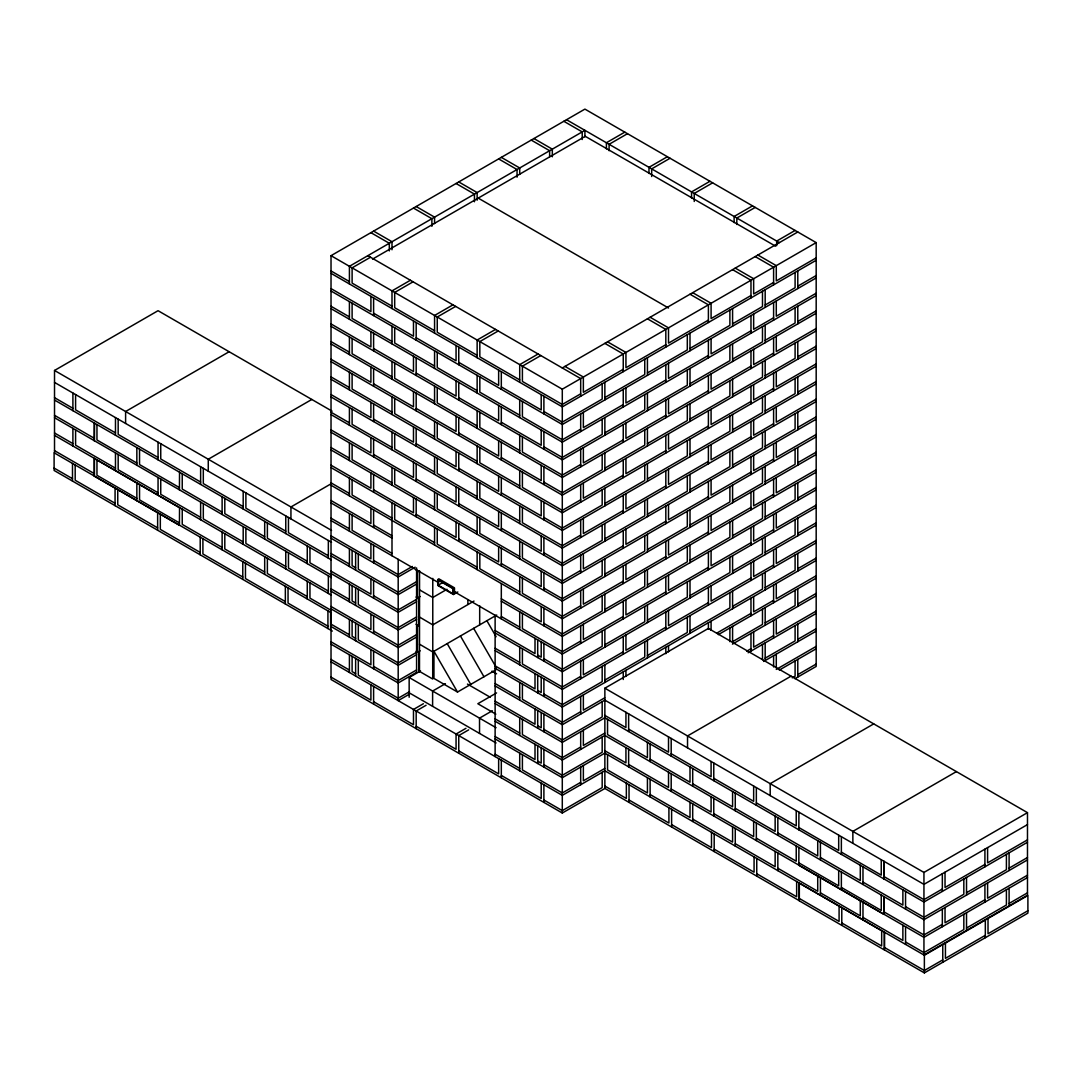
<?xml version="1.0" encoding="UTF-8"?>
<svg xmlns="http://www.w3.org/2000/svg" width="1082" height="1082" viewBox="0 0 1082 1082"><rect width="100%" height="100%" fill="white"/><g stroke="black" fill="none" stroke-linecap="round" stroke-linejoin="round"><path stroke-width="1.5" d="M54.519 453.033L54.519 370.463L158.053 310.696L332.12 411.187M799.327 883.047L799.327 900.711L604.919 788.467L562.288 813.015L331.024 679.496L331.024 255.677L584.916 109.106L816.18 242.611L816.18 666.431L794.945 678.685M370.504 257.232L352.11 267.849L352.11 283.119L391.995 306.152M372.6 259.085L585.267 136.318L775.578 246.196M229.141 351.731L125.607 411.512L125.607 423.441M624.801 132.126L606.407 142.743L606.407 148.856M627.492 133.681L609.098 144.298L609.098 150.723M410.389 280.265L391.995 290.882L391.995 308.546M413.081 281.807L394.687 292.438L394.687 307.707L434.572 330.727M667.378 156.714L648.984 167.331L648.984 173.431M670.056 158.256L651.675 168.873L651.675 176.515M452.966 304.84L434.572 315.457L434.572 333.121M455.644 306.395L437.25 317.012L437.25 332.282L477.135 355.315M311.805 399.461L208.271 459.241L208.271 471.17M709.954 181.289L691.56 191.906L691.56 198.02M712.632 182.844L694.238 193.462L694.238 201.482M495.529 329.415L477.135 340.032L477.135 357.696M498.22 330.97L479.826 341.587L479.826 356.857L519.712 379.89M752.517 205.864L734.123 216.481L734.123 222.594M755.209 207.419L736.815 218.037L736.815 224.461M538.106 354.003L519.712 364.62L519.712 382.271M540.797 355.545L522.403 366.162L522.403 381.446L562.288 404.465L580.682 393.848M331.768 483.397L290.936 506.971L290.936 518.9M795.094 230.452L776.7 241.07L776.7 245.641M562.288 367.961L797.786 231.994M331.024 255.677L562.288 389.195L816.18 242.611M623.246 369.273L583.36 392.293L583.36 377.023L564.966 366.406M665.822 344.698L625.937 367.718L625.937 352.448L607.543 341.831M708.399 320.11L668.514 343.143L668.514 327.873L650.12 317.242M750.976 295.535L711.09 318.568L711.09 303.285L692.696 292.667M773.603 282.47L753.654 293.979L753.654 278.71L735.26 268.093M816.18 257.895L776.281 280.914L776.281 265.645L757.9 255.027M816.18 260.275L562.288 406.859L331.024 273.34M604.865 397.554L644.75 374.521L644.75 359.251M647.428 372.965L687.313 349.946L687.313 334.676M690.005 348.39L729.89 325.357L729.89 310.088M732.582 323.816L762.485 306.544L762.485 291.274M765.177 304.989L795.094 287.717L795.094 272.448M797.786 286.162L816.18 275.545M816.18 277.939L562.288 424.509L331.024 291.004M580.682 429.162L562.288 439.792L522.403 416.759L522.403 401.49M623.246 404.587L583.36 427.62L583.36 412.35M665.822 380.012L625.937 403.031L625.937 387.762M708.399 355.437L668.514 378.457L668.514 363.187M750.976 330.849L711.09 353.882L711.09 338.612M773.603 317.783L753.654 329.307L753.654 314.023M816.18 293.208L776.281 316.242L776.281 300.958M816.18 295.589L562.288 442.173L331.024 308.654M604.865 432.868L644.75 409.835L644.75 394.565M647.428 408.293L687.313 385.26L687.313 369.99M690.005 383.704L729.89 360.685L729.89 345.415M732.582 359.129L762.485 341.858L762.485 326.588M765.177 340.303L795.094 323.031L795.094 307.761M797.786 321.489L816.18 310.872M816.18 313.253L562.288 459.836L331.024 326.318M580.682 464.489L562.288 475.106L522.403 452.073L522.403 436.803M623.246 439.914L583.36 462.934L583.36 447.664M665.822 415.326L625.937 438.359L625.937 423.089M708.399 390.751L668.514 413.784L668.514 398.501M750.976 366.176L711.09 389.195L711.09 373.926M773.603 353.111L753.654 364.62L753.654 349.351M816.18 328.522L776.281 351.555L776.281 336.286M816.18 330.916L562.288 477.487L331.024 343.981M412.35 566.454L398.19 574.623L373.601 560.422M415.177 567.198L398.19 577.004L331.024 538.227M604.865 468.181L644.75 445.162L644.75 429.879M647.428 443.606L687.313 420.573L687.313 405.304M690.005 419.032L729.89 395.998L729.89 380.729M732.582 394.443L762.485 377.172L762.485 361.902M765.177 375.63L795.094 358.358L795.094 343.089M797.786 356.803L816.18 346.186M816.18 348.566L562.288 495.15L331.024 361.631M416.584 581.656L398.19 592.273L358.304 569.254L358.304 553.97M416.584 584.05L398.19 594.667L331.024 555.891M580.682 499.803L562.288 510.42L522.403 487.4L522.403 472.117M623.246 475.228L583.36 498.247L583.36 482.978M665.822 450.653L625.937 473.673L625.937 458.403M708.399 426.065L668.514 449.098L668.514 433.828M750.976 401.49L711.09 424.523L711.09 409.239M773.603 388.424L753.654 399.934L753.654 384.665M816.18 363.85L776.281 386.869L776.281 371.599M816.18 366.23L562.288 512.814L331.024 379.295M455.928 592.125L453.047 593.788L453.047 588.689L438.156 580.087L438.156 585.2L442.497 582.698M420.141 596.493L417.503 598.021L417.503 570.931M416.584 599.32L398.19 609.937L373.601 595.736M416.584 601.7L398.19 612.317L331.024 573.541M446.988 589.298L432.773 597.507L419.546 589.866M604.865 503.509L644.75 480.476L644.75 465.206M647.428 478.92L687.313 455.901L687.313 440.617M690.005 454.345L729.89 431.312L729.89 416.043M732.582 429.77L762.485 412.499L762.485 397.229M765.177 410.944L795.094 393.672L795.094 378.402M797.786 392.117L816.18 381.5M816.18 383.894L562.288 530.464L331.024 396.959M453.453 594.505L453.453 588.446L437.75 579.37L437.75 585.443L453.453 594.505L457.835 591.976M416.584 616.97L398.19 627.601L358.304 604.567L358.304 589.298M416.584 619.364L398.19 629.981L331.024 591.205M580.682 535.117L562.288 545.747L522.403 522.714L522.403 507.444M623.246 510.542L583.36 533.575L583.36 518.305M665.822 485.967L625.937 508.986L625.937 493.717M708.399 461.392L668.514 484.411L668.514 469.142M750.976 436.803L711.09 459.836L711.09 444.567M773.603 423.738L753.654 435.262L753.654 419.978M816.18 399.163L776.281 422.196L776.281 406.913M816.18 401.544L562.288 548.128L331.024 414.609M473.997 601.065L432.773 624.869L419.546 617.065M416.584 634.634L398.19 645.251L373.601 631.049M416.584 637.028L398.19 647.645L331.024 608.868M604.865 538.822L644.75 515.789L644.75 500.52M647.428 514.248L687.313 491.214L687.313 475.945M690.005 489.659L729.89 466.64L729.89 451.356M732.582 465.084L762.485 447.813L762.485 432.543M765.177 446.257L795.094 428.986L795.094 413.716M797.786 427.444L816.18 416.827M816.18 419.207L562.288 565.791L331.024 432.273M416.584 652.297L398.19 662.914L358.304 639.881L358.304 624.612M420.141 650.809L417.503 652.338L417.503 625.247M416.584 654.678L398.19 665.295L331.024 626.519M419.491 644.182L432.773 651.946L496.733 615.022M580.682 570.444L562.288 581.061L522.403 558.028L522.403 542.758M623.246 545.855L583.36 568.889L583.36 553.619M665.822 521.281L625.937 544.314L625.937 529.044M708.399 496.706L668.514 519.725L668.514 504.455M750.976 472.131L711.09 495.15L711.09 479.881M773.603 459.066L753.654 470.575L753.654 455.306M816.18 434.477L776.281 457.51L776.281 442.24M816.18 436.871L562.288 583.441L331.024 449.936M416.584 669.947L398.19 680.578L373.601 666.377M409.158 697.268L409.158 677.508L420.533 670.948M604.865 574.136L644.75 551.117L644.75 535.833M647.428 549.561L687.313 526.528L687.313 511.259M690.005 524.986L729.89 501.953L729.89 486.684M732.582 500.398L762.485 483.127L762.485 467.857M765.177 481.585L795.094 464.313L795.094 449.03M797.786 462.758L816.18 452.141M816.18 454.521L562.288 601.105L331.024 467.586M409.51 691.696L398.19 698.228L358.304 675.209L358.304 659.925M409.51 694.089L398.19 700.622L398.19 559.34M445.405 683.675L432.611 691.06L432.611 706.33M580.682 605.758L562.288 616.375L522.403 593.355L522.403 578.072M623.246 581.183L583.36 604.202L583.36 588.933M665.822 556.594L625.937 579.627L625.937 564.358M708.399 532.019L668.514 555.052L668.514 539.783M750.976 507.444L711.09 530.464L711.09 515.194M773.603 494.379L753.654 505.889L753.654 490.619M816.18 469.804L776.281 492.824L776.281 477.554M816.18 472.185L562.288 618.769L331.024 485.25M423.387 703.733L413.486 709.454L413.486 724.724L373.601 701.691M426.078 705.275L416.178 710.996L416.178 728.659M457.51 692.034L433.95 651.229L433.95 678.428L457.51 692.034L495.867 669.88M604.865 609.464L644.75 586.43L644.75 571.161M647.428 584.875L687.313 561.856L687.313 546.572M690.005 560.3L729.89 537.267L729.89 521.997M732.582 535.725L762.485 518.454L762.485 503.171M765.177 516.898L795.094 499.627L795.094 484.357M797.786 498.072L816.18 487.455M816.18 489.848L562.288 636.419L501.318 601.227M580.682 641.071L562.288 651.702L522.403 628.669L522.403 613.399M623.246 616.497L583.36 639.53L583.36 624.26M665.822 591.922L625.937 614.941L625.937 599.671M708.399 567.333L668.514 590.366L668.514 575.097M750.976 542.758L711.09 565.791L711.09 550.522M773.603 529.693L753.654 541.203L753.654 525.933M816.18 505.118L776.281 528.138L776.281 512.868M816.18 507.499L562.288 654.083L454.494 591.84L454.494 587.851L438.778 578.775M496.584 692.899L477.825 703.733L495.84 714.134M604.865 644.777L644.75 621.744L644.75 606.475M647.428 620.202L687.313 597.169L687.313 581.9M690.005 595.614L729.89 572.594L729.89 557.311M732.582 571.039L762.485 553.768L762.485 538.498M765.177 552.212L795.094 534.941L795.094 519.671M797.786 533.399L816.18 522.782M492.324 710.752L479.529 718.137L479.529 733.42M816.18 525.162L562.288 671.746L495.123 632.97M465.963 728.308L456.063 734.029L456.063 749.299L416.178 726.265M468.655 729.863L458.754 735.584L458.754 753.234M580.682 676.399L562.288 687.016L522.403 663.983L522.403 648.713M623.246 651.81L583.36 674.843L583.36 659.574M665.822 627.235L625.937 650.268L625.937 634.999M708.399 602.66L668.514 625.68L668.514 610.41M750.976 578.072L711.09 601.105L711.09 585.835M773.603 565.02L753.654 576.53L753.654 561.26M816.18 540.432L776.281 563.465L776.281 548.195M816.18 542.826L562.288 689.396L495.123 650.62M604.865 680.091L644.75 657.072L644.75 641.788M647.428 655.516L687.313 632.483L687.313 617.213M690.005 630.941L729.89 607.908L729.89 592.638M732.582 606.353L762.485 589.081L762.485 573.812M765.177 587.54L795.094 570.268L795.094 554.985M797.786 568.713L816.18 558.096M816.18 560.476L562.288 707.06L495.123 668.284M604.865 688.206L708.399 628.426L1027.481 812.65L1027.481 895.22L923.947 955L923.947 872.43L604.865 688.206L604.865 788.44M580.682 711.713L562.288 722.33L522.403 699.31L522.403 684.027M604.73 697.822L583.36 710.157L583.36 694.887M716.784 633.132L750.976 613.399M773.603 600.334L753.654 611.844L753.654 596.574M816.18 575.759L776.281 598.779L776.281 583.509M604.865 700.135L562.288 724.724L495.123 685.947M718.326 634.634L816.18 578.14M732.582 641.68L762.485 624.409L762.485 609.125M765.177 622.853L795.094 605.582L795.094 590.312M797.786 604.027L816.18 593.409M604.865 717.799L562.288 742.374L495.123 703.598M732.446 644.128L816.18 595.803M580.682 747.026L562.288 757.657L522.403 734.624L522.403 719.354M604.73 733.15L583.36 745.484L583.36 730.201M746.702 651.188L750.976 648.713M773.603 635.648L753.654 647.158L753.654 631.888M816.18 611.073L776.281 634.093L776.281 618.823M604.865 735.462L562.288 760.037L495.123 721.261M748.135 652.744L816.18 613.453M765.177 658.167L795.094 640.896L795.094 625.626M797.786 639.354L816.18 628.723M604.865 753.113L562.288 777.701L495.123 738.925M763.635 661.454L816.18 631.117M580.682 782.354L562.288 792.971L522.403 769.938L522.403 754.668M604.73 768.463L583.36 780.798L583.36 765.529M776.281 669.42L816.18 646.387M779.27 670.083L816.18 648.781M791.064 676.155L687.53 735.936L687.53 747.865M792.24 677.859L795.094 676.223L795.094 660.94M797.786 674.668L816.18 664.05M873.729 723.885L770.195 783.666L770.195 795.595M956.393 771.615L852.859 831.382L852.859 843.324M923.947 872.43L1027.481 812.65M1027.481 824.592L923.947 884.359L604.567 699.973M942.341 889.012L923.947 899.642L884.062 876.609M984.918 864.437L945.032 887.47L945.032 872.2M1027.481 839.862L987.596 862.881L987.596 847.612M1027.481 842.242L923.947 902.023L604.5 717.596M966.524 892.718L1006.409 869.685L1006.409 854.415M1009.1 868.143L1027.481 857.512M1027.481 859.906L923.947 919.686L604.567 735.287M942.341 924.339L923.947 934.956L884.062 911.923M984.918 899.751L945.032 922.784L945.032 907.514M1027.481 875.176L987.596 898.209L987.596 882.939M1027.481 877.57L923.947 937.337L604.5 752.91M966.524 928.031L1006.409 905.012L1006.409 889.729M1009.1 903.456L1027.481 892.839M331.024 661.846L562.288 795.351L604.865 770.776L924.366 955.244L1027.9 895.463L1027.9 913.127L924.366 972.894L884.481 949.874L884.481 932.211M942.76 959.896L924.366 970.513L884.481 947.48M985.323 935.308L945.438 958.341L945.438 943.071M1027.9 910.733L988.015 933.766L988.015 918.496M566.522 119.723L779.392 242.611M563.83 121.279L582.224 131.896L582.224 139.524M755.209 256.583L773.603 267.2L773.603 284.85M533.926 138.537L552.32 149.167L552.32 156.795M531.235 140.092L549.629 150.709L549.629 156.822M732.582 269.648L750.976 280.265L750.976 297.915M501.318 157.363L519.712 167.981L519.712 174.405M498.64 158.919L517.034 169.536L517.034 177.178M690.005 294.223L708.399 304.84L708.399 322.504M458.754 181.938L477.135 192.569L477.135 200.197M456.063 183.494L474.457 194.111L474.457 201.752M478.217 198.114L668.527 308.005M647.428 318.798L665.822 329.415L665.822 347.079M416.178 206.527L434.572 217.144L434.572 223.568M413.486 208.069L431.88 218.699L431.88 226.327M604.865 343.373L623.246 354.003L623.246 371.653M373.601 231.102L391.995 241.719L391.995 249.753M370.91 232.657L389.304 243.274L389.304 250.916M367.812 255.677L580.682 378.578L580.682 396.242M331.024 270.96L349.418 281.577M331.024 288.61L370.91 311.643L370.91 296.373M373.601 313.198L413.486 336.218L413.486 320.948M416.178 337.773L456.063 360.806L456.063 345.523M458.754 362.348L498.64 385.381L498.64 370.112M501.318 386.937L541.203 409.956L541.203 394.687M543.894 411.512L562.288 422.129L602.174 399.096L602.174 383.826M331.024 306.274L349.418 316.891M391.995 341.466L352.11 318.446L352.11 303.176M434.572 366.054L394.687 343.021L394.687 327.751M477.135 390.629L437.25 367.596L437.25 352.326M519.712 415.204L479.826 392.184L479.826 376.901M331.024 323.937L370.91 346.957L370.91 331.687M373.601 348.512L413.486 371.545L413.486 356.262M416.178 373.087L456.063 396.12L456.063 380.85M458.754 397.676L498.64 420.695L498.64 405.425M501.318 422.25L541.203 445.27L541.203 430M543.894 446.825L562.288 457.443L602.174 434.423L602.174 419.14M331.024 341.587L349.418 352.205M391.995 376.793L352.11 353.76L352.11 338.49M434.572 401.368L394.687 378.335L394.687 363.065M477.135 425.943L437.25 402.923L437.25 387.64M519.712 450.531L479.826 427.498L479.826 412.228M331.024 359.251L370.91 382.284L370.91 367.001M373.601 383.826L413.486 406.859L413.486 391.589M416.178 408.414L456.063 431.434L456.063 416.164M458.754 432.989L498.64 456.009L498.64 440.739M501.318 457.564L541.203 480.597L541.203 465.328M543.894 482.139L562.288 492.77L602.174 469.737L602.174 454.467M331.024 376.915L349.418 387.532M391.995 412.107L352.11 389.074L352.11 373.804M434.572 436.682L394.687 413.662L394.687 398.392M477.135 461.27L437.25 438.237L437.25 422.967M519.712 485.845L479.826 462.812L479.826 447.542M331.024 394.565L370.91 417.598L370.91 402.328M373.601 419.153L413.486 442.173L413.486 426.903M416.178 443.728L456.063 466.748L456.063 451.478M458.754 468.303L498.64 491.336L498.64 476.066M501.318 492.878L541.203 515.911L541.203 500.641M543.894 517.466L562.288 528.084L602.174 505.051L602.174 489.781M331.024 412.228L349.418 422.846M391.995 447.421L352.11 424.401L352.11 409.131M434.572 472.009L394.687 448.976L394.687 433.706M477.135 496.584L437.25 473.551L437.25 458.281M519.712 521.159L479.826 498.139L479.826 482.856M331.024 429.892L370.91 452.912L370.91 437.642M373.601 454.467L413.486 477.5L413.486 462.217M416.178 479.042L456.063 502.075L456.063 486.805M458.754 503.617L498.64 526.65L498.64 511.38M501.318 528.205L541.203 551.225L541.203 535.955M543.894 552.78L562.288 563.397L602.174 540.378L602.174 525.095M331.024 447.542L349.418 458.159M391.995 482.748L352.11 459.715L352.11 444.445M434.572 507.323L394.687 484.29L394.687 469.02M477.135 531.898L437.25 508.878L437.25 493.595M519.712 556.486L479.826 533.453L479.826 518.183M331.024 465.206L370.91 488.239L370.91 472.956M373.601 489.781L413.486 512.814L413.486 497.544M416.178 514.369L456.063 537.389L456.063 522.119M458.754 538.944L498.64 561.964L498.64 546.694M501.318 563.519L541.203 586.552L541.203 571.282M543.894 588.094L562.288 598.725L602.174 575.692L602.174 560.422M331.024 482.87L349.418 493.487M391.995 518.062L352.11 495.029L352.11 479.759M434.572 542.637L394.687 519.617L394.687 504.334M477.135 567.225L437.25 544.192L437.25 528.922M519.712 591.8L479.826 568.767L479.826 553.497M331.024 500.52L370.91 523.553L370.91 508.283M373.601 525.108L391.995 535.725M501.318 598.833L541.203 621.866L541.203 606.596M543.894 623.421L562.288 634.038L602.174 611.005L602.174 595.736M331.024 502.914L391.995 538.106M331.024 518.183L349.418 528.8M391.995 553.375L352.11 530.356L352.11 515.073M501.318 616.497L519.712 627.114M331.024 520.564L438.778 582.779M416.015 569.93L418.95 571.621M438.156 585.2L453.047 593.788M54.519 370.463L331.538 530.41M331.024 535.847L370.91 558.867L370.91 543.597M495.123 630.576L535.008 653.609L535.008 638.339M537.7 655.151L541.203 657.18L541.203 641.91M543.894 658.735L562.288 669.352L602.174 646.333L602.174 631.049M54.519 382.406L331.538 542.339M416.015 597.048L418.95 598.738L418.95 625.937L416.015 624.246M331.024 553.497L349.418 564.114M355.626 567.698L352.11 565.67L352.11 550.4M495.123 648.24L519.712 662.441M54.519 397.676L72.9 408.293M115.476 432.868L75.591 409.848L75.591 394.565M158.053 457.456L118.168 434.423L118.168 419.153M200.63 482.031L160.745 458.998L160.745 443.728M243.193 506.606L203.308 483.586L203.308 468.303M285.77 531.194L245.885 508.161L245.885 492.892M328.346 555.769L288.461 532.736L288.461 517.466M604.567 715.243L625.937 727.577L625.937 712.308M628.628 729.133L668.514 752.166L668.514 736.883M671.192 753.708L711.09 776.741L711.09 761.471M713.768 778.296L753.654 801.316L753.654 786.046M756.345 802.871L796.23 825.904L796.23 810.621M798.8 827.514L838.685 850.547L838.685 835.277M841.363 852.102L881.248 875.122L881.248 859.852M54.519 400.056L331.322 559.867M331.024 571.161L370.91 594.18L370.91 578.911M495.123 665.89L535.008 688.923L535.008 673.653M537.7 690.478L541.203 692.507L541.203 677.237M543.894 694.049L562.288 704.68L602.174 681.646L602.174 666.377M54.519 415.326L94.404 438.359M222.121 512.097L182.236 489.064L182.236 473.794M264.684 536.672L224.799 513.652L224.799 498.383M307.261 561.26L267.376 538.227L267.376 522.958M331.322 575.137L309.952 562.802L309.952 547.533M650.12 759.199L690.005 782.232L690.005 766.962M692.696 783.787L732.582 806.807L732.582 791.537M735.26 808.362L775.145 831.382L775.145 816.112M777.836 832.937L817.722 855.97L817.722 840.7M820.413 857.512L860.298 880.545L860.298 865.275M862.976 882.101L902.875 905.12L902.875 889.85M905.553 906.675L923.947 917.293L963.832 894.273L963.832 878.99M136.846 463.015L96.961 439.982L96.961 424.712M179.423 487.59L139.537 464.557L139.537 449.287M54.519 417.72L331.39 577.572M491.945 671.138L496.584 673.816M331.024 588.824L349.418 599.442M355.626 603.012L352.11 600.983L352.11 585.714M495.123 683.553L519.712 697.755M54.519 432.989L72.9 443.606M115.476 468.195L75.591 445.162L75.591 429.892M158.053 492.77L118.168 469.737L118.168 454.467M200.63 517.345L160.745 494.325L160.745 479.042M243.193 541.933L203.308 518.9L203.308 503.63M285.77 566.508L245.885 543.475L245.885 528.205M328.346 591.083L288.461 568.064L288.461 552.78M604.567 750.57L625.937 762.905L625.937 747.635M628.628 764.447L668.514 787.48L668.514 772.21M671.192 789.035L711.09 812.055L711.09 796.785M713.768 813.61L753.654 836.643L753.654 821.36M756.345 838.185L796.23 861.218L796.23 845.948M798.8 862.841L838.685 885.86L838.685 870.591M841.363 887.416L881.248 910.449L881.248 895.179M54.519 435.383L331.322 595.195M179.423 507.634L94.283 458.47L94.283 476.134L179.423 525.297L179.544 507.566M416.015 651.364L418.95 653.055L418.95 672.26M467.438 684.081L490.187 697.214M331.024 606.475L370.91 629.508L370.91 614.238M495.123 701.217L535.008 724.237L535.008 708.967M537.7 725.792L541.203 727.821L541.203 712.551M543.894 729.376L562.288 739.993L602.174 716.96L602.174 701.691M54.519 450.653L94.404 473.673M222.121 547.411L182.236 524.391L182.236 509.122M264.684 571.999L224.799 548.966L224.799 533.697M307.261 596.574L267.376 573.541L267.376 558.271M331.322 610.464L309.952 598.13L309.952 582.846M650.12 794.526L690.005 817.546L690.005 802.276M692.696 819.101L732.582 842.121L732.582 826.851M735.26 843.676L775.145 866.709L775.145 851.439M777.836 868.251L817.722 891.284L817.722 876.014M820.413 892.839L860.298 915.859L860.298 900.589M862.976 917.414L902.875 940.447L902.875 925.178M905.553 941.989L923.947 952.62L963.832 929.587L963.832 914.317M136.846 498.329L96.961 475.296L96.961 460.026M179.423 522.904L139.537 499.884L139.537 484.601M331.39 612.885L54.1 452.803L54.1 470.454L332.309 631.077M331.024 624.138L349.418 634.755M355.626 638.339L352.11 636.311L352.11 621.027M495.123 718.867L519.712 733.069M54.1 468.073L72.494 478.69M115.071 503.265L75.185 480.246L75.185 464.962M157.634 527.854L117.749 504.821L117.749 489.551M200.211 552.429L160.325 529.396L160.325 514.126M242.787 577.004L202.902 553.984L202.902 538.701M285.35 601.592L245.465 578.559L245.465 563.289M327.927 626.167L288.042 603.134L288.042 587.864M604.987 786.127L626.356 798.462L626.356 783.179M629.034 800.004L668.919 823.037L668.919 807.767M671.611 824.592L711.496 847.612L711.496 832.342M714.188 849.167L754.073 872.2L754.073 856.917M756.751 873.742L796.65 896.775L796.65 881.505M799.206 898.398L839.091 921.418L839.091 906.148M841.782 922.973L881.668 946.006L881.668 930.723M409.158 677.508L496.083 727.699M331.024 641.788L370.91 664.821L370.91 649.552M495.123 736.531L535.008 759.564L535.008 744.281M537.7 761.106L541.203 763.135L541.203 747.865M543.894 764.69L562.288 775.307L602.174 752.288L602.174 737.004M331.024 644.182L398.19 682.958L416.584 672.341L416.584 567.915M409.158 692.791L496.083 742.969M331.024 659.452L349.418 670.069M355.626 673.653L352.11 671.624L352.11 656.355M495.123 754.195L519.712 768.396M331.024 677.116L370.91 700.135L370.91 684.865M458.754 750.854L498.64 773.873L498.64 758.604M501.318 775.429L541.203 798.462L541.203 783.179M543.894 800.004L562.288 810.634L602.174 787.601L602.174 772.332M486.859 620.676L496.111 636.716M473.632 628.317L496.354 667.662M460.405 635.946L483.965 676.764M447.177 643.587L470.738 684.392M1009.1 852.859L1009.1 870.523M1009.1 888.187L1009.1 905.837M985.323 920.038L985.323 937.702M984.918 849.167L984.918 866.831M984.918 884.481L984.918 902.145M966.524 877.448L966.524 895.098M966.524 912.762L966.524 930.425M942.76 944.627L942.76 962.277M942.341 873.742L942.341 891.406M942.341 909.069L942.341 926.719M924.366 955.244L924.366 972.894M905.553 891.406L905.553 909.069M905.553 926.719L905.553 944.383M884.062 861.34L884.062 878.99M884.062 896.653L884.062 914.317M883.94 861.407L883.94 879.071M883.94 896.721L883.94 914.385L798.8 865.221L798.922 847.49M862.976 866.831L862.976 884.481M862.976 902.145L862.976 919.808M841.782 907.703L841.782 925.367M841.363 836.832L841.363 854.482M841.363 872.146L841.363 889.81M820.413 842.242L820.413 859.906M820.413 877.57L820.413 895.22M798.922 812.176L798.8 829.908M797.786 270.892L797.786 288.556M797.786 306.22L797.786 323.87M797.786 341.533L797.786 359.197M797.786 376.847L797.786 394.511M797.786 412.161L797.786 429.825M797.786 447.488L797.786 465.138M797.786 482.802L797.786 500.466M797.786 518.116L797.786 535.779M797.786 553.443L797.786 571.093M797.786 588.757L797.786 606.42M797.786 624.071L797.786 641.734M797.786 659.398L797.786 677.048M777.836 817.667L777.836 835.331M777.836 852.981L777.836 870.645M776.281 654.15L776.281 667.892M773.603 302.514L773.603 320.177M773.603 337.827L773.603 355.491M773.603 373.155L773.603 390.805M773.603 408.469L773.603 426.132M773.603 443.782L773.603 461.446M773.603 479.11L773.603 496.76M773.603 514.423L773.603 532.087M773.603 549.737L773.603 567.401M773.603 585.064L773.603 602.715M773.603 620.378L773.603 638.042M773.603 655.692L773.603 666.931M765.177 289.719L765.177 307.383M765.177 325.033L765.177 342.696M765.177 360.36L765.177 378.01M765.177 395.674L765.177 413.324M765.177 430.988L765.177 448.651M765.177 466.301L765.177 483.965M765.177 501.629L765.177 519.279M765.177 536.942L765.177 554.606M765.177 572.256L765.177 589.92M765.177 607.584L765.177 625.234M765.177 642.897L765.177 660.561M762.485 644.453L762.485 659.722M756.751 858.472L756.751 876.136M756.345 787.601L756.345 805.251M756.345 822.915L756.345 840.579M750.976 315.579L750.976 333.242M750.976 350.893L750.976 368.556M750.976 386.22L750.976 403.87M750.976 421.534L750.976 439.197M750.976 456.847L750.976 474.511M750.976 492.175L750.976 509.825M750.976 527.489L750.976 545.152M750.976 562.802L750.976 580.466M750.976 598.13L750.976 615.78M750.976 633.443L750.976 651.107M735.26 793.092L735.26 810.743M735.26 828.406L735.26 846.07M732.582 308.546L732.582 326.196M732.582 343.86L732.582 361.51M732.582 379.173L732.582 396.837M732.582 414.487L732.582 432.151M732.582 449.814L732.582 467.465M732.582 485.128L732.582 502.792M732.582 520.442L732.582 538.106M732.582 555.769L732.582 573.419M732.582 591.083L732.582 608.747M732.582 626.397L732.582 642.451M729.89 627.952L729.89 641.694M714.188 833.897L714.188 851.548M713.768 763.013L713.768 780.677M713.768 798.34L713.768 815.99M711.09 621.149L711.09 630.319M708.399 340.154L708.399 357.817M708.399 375.481L708.399 393.131M708.399 410.795L708.399 428.458M708.399 446.109L708.399 463.772M708.399 481.436L708.399 499.086M708.399 516.75L708.399 534.413M708.399 552.063L708.399 569.727M708.399 587.391L708.399 605.041M708.399 622.705L708.399 629.129M692.696 768.504L692.696 786.168M692.696 803.831L692.696 821.481M690.005 333.121L690.005 350.771M690.005 368.435L690.005 386.098M690.005 403.748L690.005 421.412M690.005 439.076L690.005 456.726M690.005 474.389L690.005 492.053M690.005 509.703L690.005 527.367M690.005 545.03L690.005 562.681M690.005 580.344L690.005 598.008M690.005 615.658L690.005 633.322M671.611 809.309L671.611 826.973M671.192 738.438L671.192 756.102M671.192 773.765L671.192 791.415M668.514 645.738L668.514 651.837M665.822 364.742L665.822 382.392M665.822 400.056L665.822 417.72M665.822 435.37L665.822 453.033M665.822 470.697L665.822 488.347M665.822 506.011L665.822 523.674M665.822 541.325L665.822 558.988M665.822 576.652L665.822 594.302M665.822 611.966L665.822 629.629M665.822 647.279L665.822 653.704M650.12 743.929L650.12 761.593M650.12 779.243L650.12 796.907M647.428 357.696L647.428 375.359M647.428 393.009L647.428 410.673M647.428 428.337L647.428 445.987M647.428 463.651L647.428 481.314M647.428 498.964L647.428 516.628M647.428 534.292L647.428 551.942M647.428 569.605L647.428 587.269M647.428 604.919L647.428 622.583M647.428 640.246L647.428 657.897M647.428 742.374L647.428 757.657L607.543 734.624L607.543 719.354M647.428 777.701L647.428 792.971L607.543 769.938L607.543 754.668M629.034 784.734L629.034 802.398M628.628 713.863L628.628 731.527M628.628 749.177L628.628 766.84M625.937 670.313L625.937 676.426M623.246 389.317L623.246 406.981M623.246 424.631L623.246 442.295M623.246 459.958L623.246 477.608M623.246 495.272L623.246 512.936M623.246 530.586L623.246 548.249M623.246 565.913L623.246 583.563M623.246 601.227L623.246 618.89M623.246 636.541L623.246 654.204M623.246 671.868L623.246 679.496M604.865 382.271L604.865 399.934M604.865 417.598L604.865 435.248M604.865 452.912L604.865 470.575M604.865 488.225L604.865 505.889M604.865 523.553L604.865 541.203M604.865 558.867L604.865 576.53M604.865 594.18L604.865 611.844M604.865 629.508L604.865 647.158M604.865 664.821L604.865 682.485M584.916 136.765L584.916 130.34L349.418 266.307L349.418 283.957M580.682 413.892L580.682 431.556M580.682 449.219L580.682 466.869M580.682 484.533L580.682 502.197M580.682 519.847L580.682 537.511M580.682 555.174L580.682 572.824M580.682 590.488L580.682 608.152M580.682 625.802L580.682 643.465M580.682 661.129L580.682 678.779M580.682 696.443L580.682 714.106M580.682 731.757L580.682 749.42M580.682 767.07L580.682 784.734M562.288 389.195L562.288 813.015M543.894 396.242L543.894 413.892M543.894 431.556L543.894 449.219M543.894 466.869L543.894 484.533M543.894 502.197L543.894 519.847M543.894 537.511L543.894 555.174M543.894 572.824L543.894 590.488M543.894 608.152L543.894 625.802M543.894 643.465L543.894 661.129M543.894 678.779L543.894 696.443M543.894 714.106L543.894 731.757M543.894 749.42L543.894 767.07M543.894 784.734L543.894 802.398M537.7 639.881L537.7 657.545M537.7 675.209L537.7 692.859M537.7 710.522L537.7 728.186M537.7 745.836L537.7 763.5M519.712 399.934L519.712 417.598M519.712 435.248L519.712 452.912M519.712 470.575L519.712 488.225M519.712 505.889L519.712 523.553M519.712 541.203L519.712 558.867M519.712 576.53L519.712 594.18M519.712 611.844L519.712 629.508M519.712 647.158L519.712 664.821M519.712 682.485L519.712 700.135M519.712 717.799L519.712 735.462M519.712 753.113L519.712 770.776M501.318 371.653L501.318 389.317M501.318 406.981L501.318 424.631M501.318 442.295L501.318 459.958M501.318 477.608L501.318 495.272M501.318 512.936L501.318 530.586M501.318 548.249L501.318 565.913M501.318 583.563L501.318 618.89M501.318 760.159L501.318 777.823M495.123 615.306L495.123 756.575M479.678 605.744L479.678 624.869M477.135 375.359L477.135 393.009M477.135 410.673L477.135 428.337M477.135 445.987L477.135 463.651M477.135 481.314L477.135 498.964M477.135 516.628L477.135 534.292M477.135 551.942L477.135 569.605M467.897 599.617L467.897 604.419M458.754 347.079L458.754 364.742M458.754 382.392L458.754 400.056M458.754 417.72L458.754 435.37M458.754 453.033L458.754 470.697M458.754 488.347L458.754 506.011M458.754 523.674L458.754 541.325M434.572 350.771L434.572 368.435M434.572 386.098L434.572 403.748M434.572 421.412L434.572 439.076M434.572 456.726L434.572 474.389M434.572 492.053L434.572 509.703M434.572 527.367L434.572 545.03M432.773 578.383L432.773 651.946M432.719 651.824L432.719 679.023L419.491 671.395L419.546 570.741M416.178 322.504L416.178 340.154M416.178 357.817L416.178 375.481M416.178 393.131L416.178 410.795M416.178 428.458L416.178 446.109M416.178 463.772L416.178 481.436M416.178 499.086L416.178 516.75M391.995 326.196L391.995 343.86M391.995 361.51L391.995 379.173M391.995 396.837L391.995 414.487M391.995 432.151L391.995 449.814M391.995 467.465L391.995 485.128M391.995 502.792L391.995 555.769M373.601 297.915L373.601 315.579M373.601 333.242L373.601 350.893M373.601 368.556L373.601 386.22M373.601 403.87L373.601 421.534M373.601 439.197L373.601 456.847M373.601 474.511L373.601 492.175M373.601 509.825L373.601 527.489M373.601 545.152L373.601 562.802M373.601 580.466L373.601 598.13M373.601 615.78L373.601 633.443M373.601 651.107L373.601 668.757M373.601 686.421L373.601 704.084M355.626 552.429L355.626 570.079M355.626 587.742L355.626 605.406M355.626 623.056L355.626 640.72M355.626 658.383L355.626 676.034M349.418 301.621L349.418 319.285M349.418 336.935L349.418 354.598M349.418 372.262L349.418 389.912M349.418 407.576L349.418 425.226M349.418 442.89L349.418 460.553M349.418 478.203L349.418 495.867M349.418 513.531L349.418 531.181M349.418 548.845L349.418 566.508M349.418 584.158L349.418 601.822M349.418 619.486L349.418 637.136M349.418 654.799L349.418 672.463M330.619 612.439L330.619 627.722M328.346 540.5L328.346 558.15M328.346 575.813L328.346 593.477M327.927 610.897L327.927 628.547M307.261 545.977L307.261 563.641M307.261 581.305L307.261 598.955M285.77 515.911L285.77 533.575M285.77 551.238L285.77 568.889M285.35 586.309L285.35 603.972M264.684 521.402L264.684 539.066M264.684 556.716L264.684 574.38M243.193 491.336L243.193 509M243.193 526.65L243.193 544.314M242.787 561.734L242.787 579.397M222.121 496.827L222.121 514.491M222.121 532.141L222.121 549.805M200.63 466.761L200.63 484.411M200.63 502.075L200.63 519.739M200.211 537.159L200.211 554.809M179.544 472.252L179.423 489.97M158.053 442.173L158.053 459.836M158.053 477.5L158.053 495.15M157.634 512.57L157.634 530.234M136.846 447.732L136.846 465.395M136.846 483.059L136.846 500.709M115.476 417.598L115.476 435.262M115.476 452.912L115.476 470.575M115.071 487.996L115.071 505.659M94.404 458.403L94.404 476.066M72.9 393.023L72.9 410.673M72.9 428.337L72.9 446M72.494 463.421L72.494 481.071M884.359 932.278L799.206 883.128L799.206 900.779L884.359 949.942L884.359 932.278M94.404 440.753L94.404 423.089L94.283 440.82"/></g></svg>
